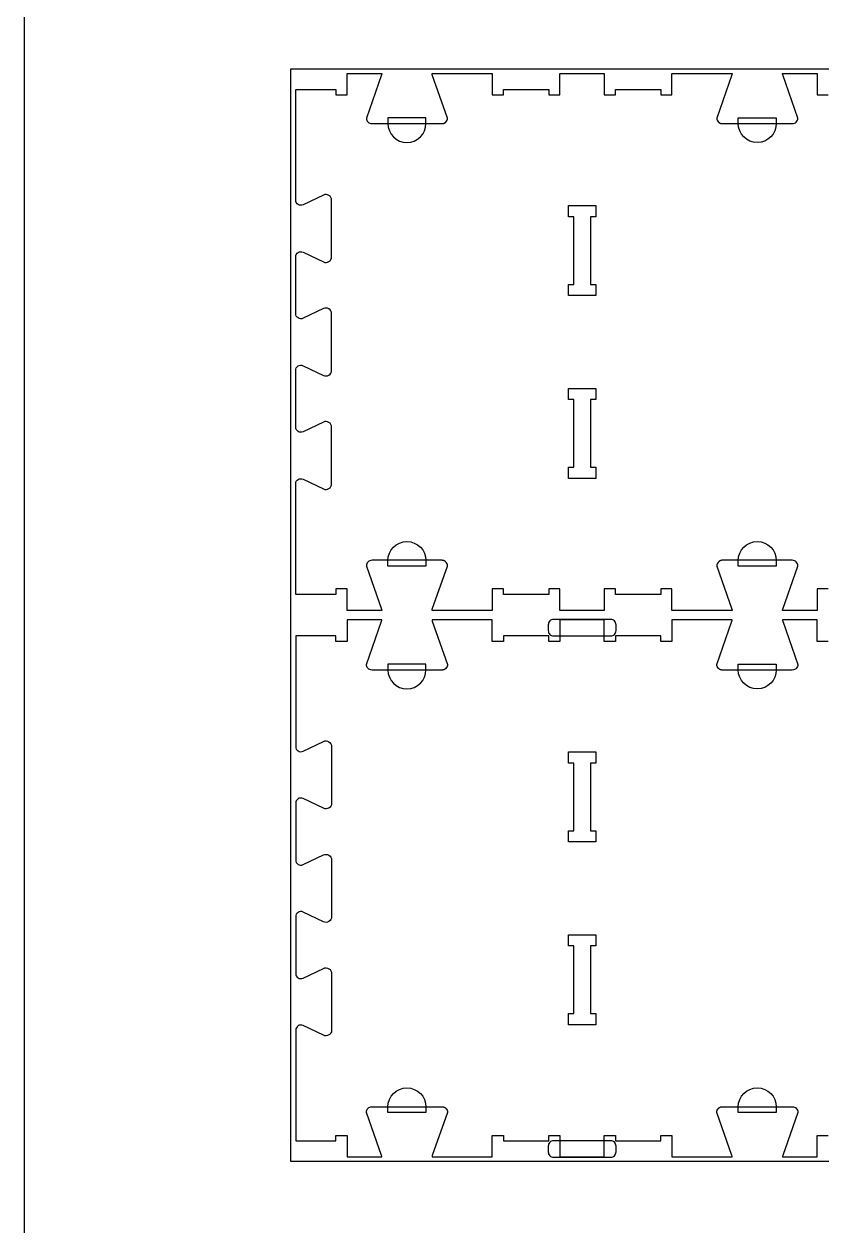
# Model space of a CAD drawing. Extents: x 0 to 4485, y 0 to 10771.
# Drawn here: x 0 to 891, y 4278 to 5619 of the extents above; entities that cross this region are included whole.
import ezdxf

# ---------------------------------------------------------------- set-up
doc = ezdxf.new("R2010")
doc.units = 0
for name, color, linetype in [('0_SHEET_SPRUCEPLY_2440X122', 1, 'CONTINUOUS'), ('3_ANYTOOL_CUTTHROUGH_INSID', 4, 'CONTINUOUS'), ('4_ANYTOOL_CUTTHROUGH_OUTSI', 5, 'CONTINUOUS'), ('5_ANYTOOL_HALF_MILL_9MM_IN', 3, 'CONTINUOUS'), ('DONOTCUT', 7, 'CONTINUOUS')]:
    doc.layers.add(name, color=color, linetype=linetype)

msp = doc.modelspace()

# ---------------------------------------------------------------- linework, layer by layer
at = {"layer": '0_SHEET_SPRUCEPLY_2440X122'}
msp.add_lwpolyline([(2737.9, 5569.4), (2737.9, 4349.4), (297.9, 4349.4), (297.9, 5569.4)], close=True, dxfattribs=at)
at = {"layer": '3_ANYTOOL_CUTTHROUGH_INSID', "color": 4}
for points in [[(607.9, 5416.7), (638.2, 5416.7), (638.2, 5404.2), (632.2, 5404.2), (632.2, 5328.7), (638.2, 5328.7), (638.2, 5316.2), (607.7, 5316.2), (607.7, 5328.7), (613.7, 5328.7), (613.7, 5404.2), (607.7, 5404.2), (607.7, 5416.7)], [(637.9, 5112.2), (607.7, 5112.2), (607.7, 5124.7), (613.7, 5124.7), (613.7, 5200.2), (607.7, 5200.2), (607.7, 5212.7), (638.2, 5212.7), (638.2, 5200.2), (632.2, 5200.2), (632.2, 5124.7), (638.2, 5124.7), (638.2, 5112.2)], [(638.2, 4806.4), (638.2, 4794.2), (632.2, 4794.2), (632.2, 4718.7), (638.2, 4718.7), (638.2, 4706.2), (607.7, 4706.2), (607.7, 4718.7), (613.7, 4718.7), (613.7, 4794.2), (607.7, 4794.2), (607.7, 4806.7), (638.2, 4806.7)], [(607.7, 4502.4), (607.7, 4514.7), (613.7, 4514.7), (613.7, 4590.2), (607.7, 4590.2), (607.7, 4602.7), (638.2, 4602.7), (638.2, 4590.2), (632.2, 4590.2), (632.2, 4514.7), (638.2, 4514.7), (638.2, 4502.2), (607.7, 4502.2)]]:
    msp.add_lwpolyline(points, close=True, dxfattribs=at)
at = {"layer": '4_ANYTOOL_CUTTHROUGH_OUTSI', "color": 5}
for points in [[(897.4, 4988.7), (885.4, 4988.7), (885.2, 4988.7), (885.2, 4964.7), (846.6, 4964.7), (846.6, 4964.7, -0.061485), (846.8, 4966.1), (863.7, 5014.3), (863.7, 5014.4), (863.7, 5014.4), (863.7, 5014.4, 0.414214), (857.5, 5020.7), (779.5, 5020.7), (779.3, 5020.7), (779.2, 5020.7), (779, 5020.7), (778.9, 5020.6), (778.7, 5020.6), (778.6, 5020.6), (778.4, 5020.6), (778.3, 5020.6), (778.1, 5020.5), (778, 5020.5), (777.8, 5020.4), (777.7, 5020.4), (777.5, 5020.4), (777.4, 5020.3), (777.2, 5020.3), (777.1, 5020.2), (777, 5020.1), (776.8, 5020.1), (776.7, 5020), (776.5, 5019.9), (776.4, 5019.9), (776.3, 5019.8), (776.1, 5019.7), (776, 5019.6), (775.9, 5019.5), (775.8, 5019.4), (775.6, 5019.3), (775.5, 5019.2), (775.4, 5019.1), (775.3, 5019), (775.2, 5018.9), (775.1, 5018.8, 0.198912), (773.2, 5014.4), (773.2, 5014.4), (773.3, 5014.3), (790.2, 4966.1), (790.2, 4966.1, -0.061485), (790.4, 4964.7), (723.2, 4964.7), (723.2, 4988.7), (710.7, 4988.7), (710.7, 4982.7), (660.2, 4982.7), (660.2, 4988.7), (647.7, 4988.7), (647.7, 4964.7), (598.2, 4964.7), (598.2, 4988.7), (585.7, 4988.7), (585.7, 4982.7), (535.2, 4982.7), (535.2, 4988.7), (522.7, 4988.7), (522.7, 4964.7), (472.9, 4964.7), (455.5, 4964.7), (455.5, 4964.7, -0.061486), (455.7, 4966.1), (472.6, 5014.3), (472.6, 5014.4), (472.6, 5014.4), (472.6, 5014.4, 0.198912), (470.8, 5018.8), (470.7, 5018.9), (470.6, 5019), (470.5, 5019.1), (470.4, 5019.2), (470.3, 5019.3), (470.1, 5019.4), (470, 5019.5), (469.9, 5019.6), (469.7, 5019.7), (469.6, 5019.8), (469.5, 5019.9), (469.3, 5019.9), (469.2, 5020), (469.1, 5020.1), (468.9, 5020.1), (468.8, 5020.2), (468.6, 5020.3), (468.5, 5020.3), (468.4, 5020.4), (468.2, 5020.4), (468.1, 5020.4), (467.9, 5020.5), (467.8, 5020.5), (467.6, 5020.6), (467.5, 5020.6), (467.3, 5020.6), (467.1, 5020.6), (467, 5020.6), (466.8, 5020.7), (466.7, 5020.7), (466.5, 5020.7), (466.4, 5020.7), (388.4, 5020.7, 0.414214), (382.1, 5014.4), (382.1, 5014.4), (382.2, 5014.3), (399.1, 4966.1), (399.1, 4966.1, -0.061485), (399.3, 4964.7), (360.7, 4964.7), (360.7, 4988.7), (348.2, 4988.7), (348.2, 4982.7), (303.2, 4982.7), (303.2, 5106.1), (303.2, 5106.1, -0.551268), (311.4, 5111.3), (334.3, 5100.4, 0.551268), (343.2, 5106), (343.2, 5169.4, 0.551268), (334.3, 5175.1), (311.4, 5164.2, -0.551268), (303.2, 5169.4), (303.2, 5232.8, -0.551268), (311.4, 5238), (334.3, 5227.1, 0.551268), (343.2, 5232.7), (343.2, 5296.1, 0.551268), (334.3, 5301.8), (311.4, 5290.9, -0.551268), (303.2, 5296.1), (303.2, 5359.5, -0.551268), (311.4, 5364.7), (334.3, 5353.8, 0.551268), (343.2, 5359.4), (343.2, 5422.8, 0.551268), (334.3, 5428.5), (311.4, 5417.6, -0.257375), (305.9, 5417.9, -0.257375), (303.2, 5422.8), (303.2, 5546.2), (348.2, 5546.2), (348.2, 5540.2), (360.7, 5540.2), (360.7, 5564.2), (399.3, 5564.2), (399.3, 5564.2, -0.061485), (399.1, 5562.8), (382.2, 5514.5), (382.1, 5514.5), (382.1, 5514.4), (382.1, 5514.4, 0.414214), (388.4, 5508.2), (466.4, 5508.2), (466.5, 5508.2), (466.7, 5508.2), (466.8, 5508.2), (467, 5508.2), (467.1, 5508.2), (467.3, 5508.2), (467.5, 5508.3), (467.6, 5508.3), (467.8, 5508.3), (467.9, 5508.4), (468.1, 5508.4), (468.2, 5508.4), (468.4, 5508.5), (468.5, 5508.5), (468.6, 5508.6), (468.8, 5508.6), (468.9, 5508.7), (469.1, 5508.8), (469.2, 5508.8), (469.3, 5508.9), (469.5, 5509), (469.6, 5509.1), (469.7, 5509.1), (469.9, 5509.2), (470, 5509.3), (470.1, 5509.4), (470.3, 5509.5), (470.4, 5509.6), (470.5, 5509.7), (470.6, 5509.8), (470.7, 5509.9), (470.8, 5510, 0.198912), (472.6, 5514.4), (472.6, 5514.5), (472.6, 5514.5), (455.7, 5562.8), (455.7, 5562.8, -0.061485), (455.5, 5564.2), (472.9, 5564.2), (522.7, 5564.2), (522.7, 5540.2), (535.2, 5540.2), (535.2, 5546.2), (585.7, 5546.2), (585.7, 5540.2), (598.2, 5540.2), (598.2, 5564.2), (647.7, 5564.2), (647.7, 5540.2), (660.2, 5540.2), (660.2, 5546.2), (710.7, 5546.2), (710.7, 5540.2), (723.2, 5540.2), (723.2, 5564.2), (790.4, 5564.2), (790.4, 5564.2, -0.061485), (790.2, 5562.8), (773.3, 5514.5), (773.2, 5514.5), (773.2, 5514.4), (773.2, 5514.4, 0.198912), (775.1, 5510), (775.2, 5509.9), (775.3, 5509.8), (775.4, 5509.7), (775.5, 5509.6), (775.6, 5509.5), (775.8, 5509.4), (775.9, 5509.3), (776, 5509.2), (776.1, 5509.1), (776.3, 5509.1), (776.4, 5509), (776.5, 5508.9), (776.7, 5508.8), (776.8, 5508.8), (777, 5508.7), (777.1, 5508.6), (777.2, 5508.6), (777.4, 5508.5), (777.5, 5508.5), (777.7, 5508.4), (777.8, 5508.4), (778, 5508.4), (778.1, 5508.3), (778.3, 5508.3), (778.4, 5508.3), (778.6, 5508.2), (778.7, 5508.2), (778.9, 5508.2), (779, 5508.2), (779.2, 5508.2), (779.3, 5508.2), (779.5, 5508.2), (857.5, 5508.2, 0.414214), (863.7, 5514.4), (863.7, 5514.5), (863.7, 5514.5), (846.8, 5562.8), (846.8, 5562.8, -0.061485), (846.6, 5564.2), (885.2, 5564.2), (885.2, 5540.2), (897.7, 5540.2)], [(897.4, 4930.2), (885.2, 4930.2), (885.2, 4954.2), (846.6, 4954.2), (846.6, 4954.2, 0.061485), (846.8, 4952.8), (863.7, 4904.5), (863.7, 4904.5), (863.7, 4904.4), (863.7, 4904.4, -0.414214), (857.5, 4898.2), (779.5, 4898.2), (779.3, 4898.2), (779.2, 4898.2), (779, 4898.2), (778.9, 4898.2), (778.7, 4898.2), (778.6, 4898.2), (778.4, 4898.3), (778.3, 4898.3), (778.1, 4898.3), (778, 4898.4), (777.8, 4898.4), (777.7, 4898.4), (777.5, 4898.5), (777.4, 4898.5), (777.2, 4898.6), (777.1, 4898.6), (777, 4898.7), (776.8, 4898.8), (776.7, 4898.8), (776.5, 4898.9), (776.4, 4899), (776.3, 4899.1), (776.1, 4899.1), (776, 4899.2), (775.9, 4899.3), (775.8, 4899.4), (775.6, 4899.5), (775.5, 4899.6), (775.4, 4899.7), (775.3, 4899.8), (775.2, 4899.9), (775.1, 4900, -0.198912), (773.2, 4904.4), (773.2, 4904.5), (773.3, 4904.5), (790.2, 4952.8), (790.2, 4952.8, 0.061485), (790.4, 4954.2), (723.2, 4954.2), (723.2, 4930.2), (710.7, 4930.2), (710.7, 4936.2), (660.2, 4936.2), (660.2, 4930.2), (647.7, 4930.2), (647.7, 4954.2), (598.2, 4954.2), (598.2, 4930.2), (585.7, 4930.2), (585.7, 4936.2), (535.2, 4936.2), (535.2, 4930.2), (522.7, 4930.2), (522.7, 4954.2), (472.9, 4954.2), (455.5, 4954.2), (455.5, 4954.2, 0.061486), (455.7, 4952.8), (472.6, 4904.5), (472.6, 4904.5), (472.6, 4904.4), (472.6, 4904.4, -0.198912), (470.8, 4900), (470.7, 4899.9), (470.6, 4899.8), (470.5, 4899.7), (470.4, 4899.6), (470.3, 4899.5), (470.1, 4899.4), (470, 4899.3), (469.9, 4899.2), (469.7, 4899.1), (469.6, 4899.1), (469.5, 4899), (469.3, 4898.9), (469.2, 4898.8), (469.1, 4898.8), (468.9, 4898.7), (468.8, 4898.6), (468.6, 4898.6), (468.5, 4898.5), (468.4, 4898.5), (468.2, 4898.4), (468.1, 4898.4), (467.9, 4898.4), (467.8, 4898.3), (467.6, 4898.3), (467.5, 4898.3), (467.3, 4898.2), (467.1, 4898.2), (467, 4898.2), (466.8, 4898.2), (466.7, 4898.2), (466.5, 4898.2), (466.4, 4898.2), (388.4, 4898.2, -0.414214), (382.1, 4904.4), (382.1, 4904.5), (382.2, 4904.5), (399.1, 4952.8), (399.1, 4952.8, 0.061485), (399.3, 4954.2), (360.7, 4954.2), (360.7, 4930.2), (360.4, 4930.2), (348.4, 4930.2), (348.2, 4930.2), (348.2, 4936.2), (303.2, 4936.2), (303.2, 4812.8), (303.2, 4812.8, 0.257375), (305.9, 4807.9, 0.257375), (311.4, 4807.6), (334.3, 4818.5, -0.551268), (343.2, 4812.8), (343.2, 4749.4, -0.257375), (340.3, 4744.1, -0.257375), (334.3, 4743.8), (311.4, 4754.7, 0.551268), (303.2, 4749.5), (303.2, 4686.1, 0.551268), (311.4, 4680.9), (334.3, 4691.8, -0.257375), (340.3, 4691.4, -0.257375), (343.2, 4686.1), (343.2, 4622.7, -0.257375), (340.3, 4617.4, -0.257375), (334.3, 4617.1), (311.4, 4628, 0.551268), (303.2, 4622.8), (303.2, 4559.4, 0.551268), (311.4, 4554.2), (334.3, 4565.1, -0.551268), (343.2, 4559.4), (343.2, 4496, -0.551268), (334.3, 4490.4), (311.4, 4501.3, 0.257375), (305.9, 4500.9, 0.257375), (303.2, 4496.1), (303.2, 4372.7), (348.2, 4372.7), (348.2, 4378.7), (360.7, 4378.7), (360.7, 4378.4), (360.7, 4354.7), (399.3, 4354.7), (399.3, 4354.7, 0.061485), (399.1, 4356.1), (382.2, 4404.3), (382.1, 4404.4), (382.1, 4404.4), (382.1, 4404.4, -0.414214), (388.4, 4410.7), (466.4, 4410.7), (466.5, 4410.7), (466.7, 4410.7), (466.8, 4410.7), (467, 4410.6), (467.1, 4410.6), (467.3, 4410.6), (467.5, 4410.6), (467.6, 4410.6), (467.8, 4410.5), (467.9, 4410.5), (468.1, 4410.4), (468.2, 4410.4), (468.4, 4410.4), (468.5, 4410.3), (468.6, 4410.3), (468.8, 4410.2), (468.9, 4410.1), (469.1, 4410.1), (469.2, 4410), (469.3, 4409.9), (469.5, 4409.9), (469.6, 4409.8), (469.7, 4409.7), (469.9, 4409.6), (470, 4409.5), (470.1, 4409.4), (470.3, 4409.3), (470.4, 4409.2), (470.5, 4409.1), (470.6, 4409), (470.7, 4408.9), (470.8, 4408.8, -0.198912), (472.6, 4404.4), (472.6, 4404.4), (472.6, 4404.3), (455.7, 4356.1), (455.7, 4356.1, 0.061485), (455.5, 4354.7), (472.9, 4354.7), (522.7, 4354.7), (522.7, 4378.7), (535.2, 4378.7), (535.2, 4372.7), (585.7, 4372.7), (585.7, 4378.7), (598.2, 4378.7), (598.2, 4354.7), (647.7, 4354.7), (647.7, 4378.7), (660.2, 4378.7), (660.2, 4372.7), (710.7, 4372.7), (710.7, 4378.7), (723.2, 4378.7), (723.2, 4354.7), (790.4, 4354.7), (790.4, 4354.7, 0.061485), (790.2, 4356.1), (773.3, 4404.3), (773.2, 4404.4), (773.2, 4404.4), (773.2, 4404.4, -0.198912), (775.1, 4408.8), (775.2, 4408.9), (775.3, 4409), (775.4, 4409.1), (775.5, 4409.2), (775.6, 4409.3), (775.8, 4409.4), (775.9, 4409.5), (776, 4409.6), (776.1, 4409.7), (776.3, 4409.8), (776.4, 4409.9), (776.5, 4409.9), (776.7, 4410), (776.8, 4410.1), (777, 4410.1), (777.1, 4410.2), (777.2, 4410.3), (777.4, 4410.3), (777.5, 4410.4), (777.7, 4410.4), (777.8, 4410.4), (778, 4410.5), (778.1, 4410.5), (778.3, 4410.6), (778.4, 4410.6), (778.6, 4410.6), (778.7, 4410.6), (778.9, 4410.6), (779, 4410.7), (779.2, 4410.7), (779.3, 4410.7), (779.5, 4410.7), (857.5, 4410.7, -0.414214), (863.7, 4404.4), (863.7, 4404.4), (863.7, 4404.3), (846.8, 4356.1), (846.8, 4356.1, 0.061485), (846.6, 4354.7), (885.2, 4354.7), (885.2, 4378.4), (885.2, 4378.7), (897.7, 4378.7)]]:
    msp.add_lwpolyline(points, format="xyb", dxfattribs=at)
at = {"layer": '5_ANYTOOL_HALF_MILL_9MM_IN'}
for points in [[(406.1, 5508.4, 1), (448.6, 5508.4), (448.6, 5508.7), (448.6, 5514.7), (406.1, 5514.7), (406.1, 5508.7), (406.1, 5508.4)], [(839.7, 5508.4, -1), (797.2, 5508.4), (797.2, 5508.7), (797.2, 5514.7), (839.7, 5514.7), (839.7, 5508.7), (839.7, 5508.4)], [(406.1, 5020.4, -1), (448.6, 5020.4), (448.6, 5020.2), (448.6, 5014.2), (406.1, 5014.2), (406.1, 5020.2), (406.1, 5020.4)], [(797.2, 5020.4, -1), (839.7, 5020.4), (839.7, 5020.2), (839.7, 5014.2), (797.2, 5014.2), (797.2, 5020.2), (797.2, 5020.4)], [(591.1, 4954.7, 0.414214), (585.1, 4948.7), (585.1, 4942.2, 0.414214), (591.1, 4936.2), (654.8, 4936.2, 0.414214), (660.8, 4942.2), (660.8, 4948.7, 0.414214), (654.8, 4954.7)], [(406.1, 4898.4, 1), (448.6, 4898.4), (448.6, 4898.7), (448.6, 4904.7), (406.1, 4904.7), (406.1, 4898.7), (406.1, 4898.4)], [(839.7, 4898.4, -1), (797.2, 4898.4), (797.2, 4898.7), (797.2, 4904.7), (839.7, 4904.7), (839.7, 4898.7), (839.7, 4898.4)], [(406.1, 4410.4, -1), (448.6, 4410.4), (448.6, 4410.2), (448.6, 4404.2), (406.1, 4404.2), (406.1, 4410.2), (406.1, 4410.4)], [(797.2, 4410.4, -1), (839.7, 4410.4), (839.7, 4410.2), (839.7, 4404.2), (797.2, 4404.2), (797.2, 4410.2), (797.2, 4410.4)], [(591.1, 4372.7, 0.414214), (585.1, 4366.7), (585.1, 4360.2, 0.414214), (591.1, 4354.2), (654.8, 4354.2, 0.414214), (660.8, 4360.2), (660.8, 4366.7, 0.414214), (654.8, 4372.7)]]:
    msp.add_lwpolyline(points, format="xyb", close=True, dxfattribs=at)
at = {"layer": 'DONOTCUT'}
msp.add_lwpolyline([(0, 0), (3183.4, 0), (3183.4, 7593.4), (0, 7593.4)], close=True, dxfattribs=at)

doc.saveas('drawing.dxf')
